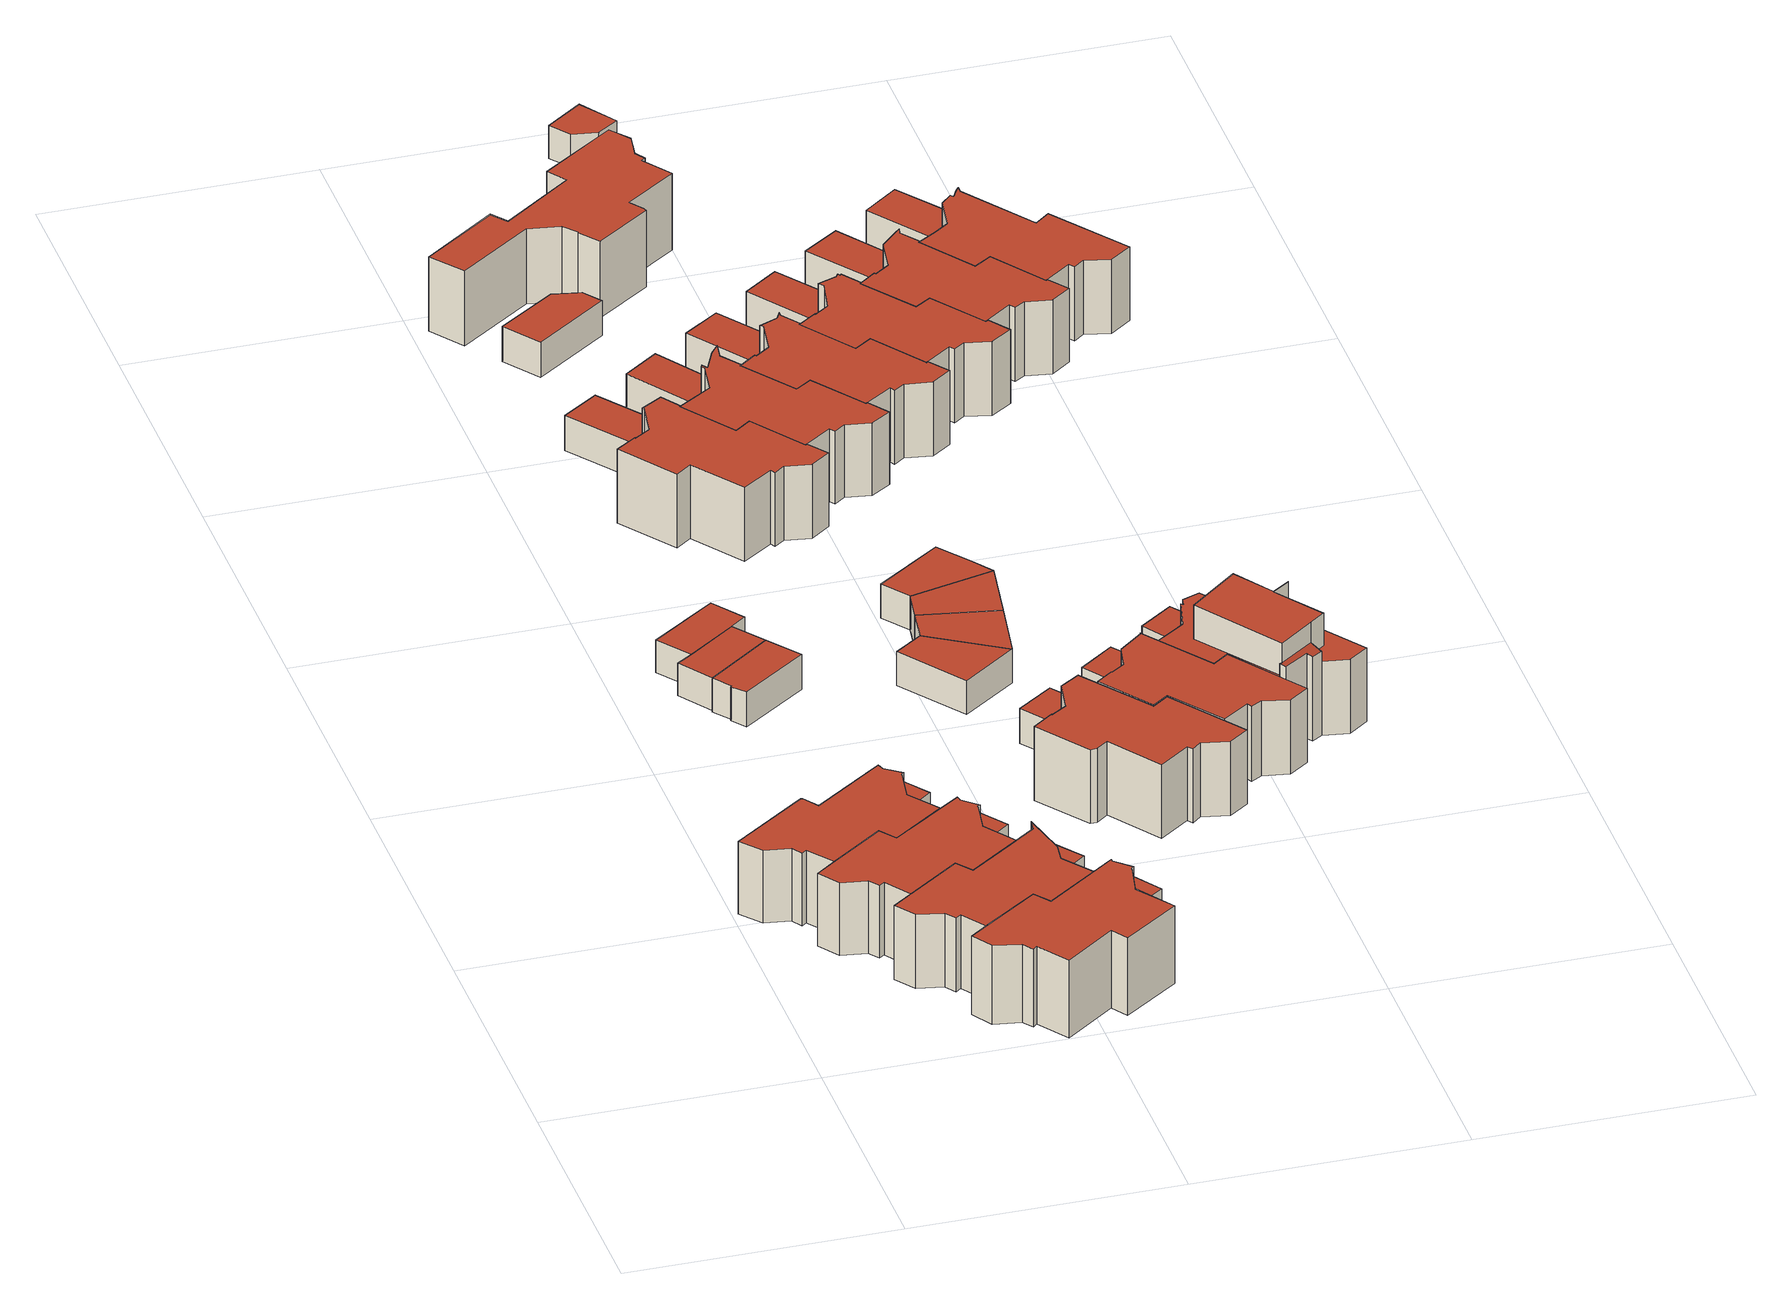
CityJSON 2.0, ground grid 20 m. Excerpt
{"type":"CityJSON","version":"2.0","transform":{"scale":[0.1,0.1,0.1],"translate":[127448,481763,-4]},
"CityObjects":{
"building1":{"type":"Building","attributes":{"b3_dak_type":"multiple horizontal","b3_h_dak_50p":2.98,"b3_h_dak_70p":2.99,"b3_h_dak_max":3.85,"b3_h_dak_min":-0.26,"b3_h_maaiveld":-2.84,"b3_kas_warenhuis":false,"b3_mutatie_ahn3_ahn4":false,"b3_reconstructie_onvolledig":false,"b3_rmse_lod12":1.03,"b3_rmse_lod13":0.0923,"b3_rmse_lod22":0.0932,"b3_val3dity_lod12":"[]","b3_val3dity_lod13":"[]","b3_val3dity_lod22":"[]","b3_volume_lod12":499.85,"b3_volume_lod13":469.53,"b3_volume_lod22":468.98,"geconstateerd":false,"oorspronkelijkbouwjaar":1978,"status":"Pand in gebruik"},"children":["building1-1"]},
"building1-1":{"type":"BuildingPart","parents":["building1"],"geometry":[{"type":"Solid","lod":"2.2","boundaries":[[[[0,1,2,3,4,5,6,7,8,9,10,11,12,13,14,15,16,17,18,19]],[[20,1,0,21]],[[21,0,19,22]],[[23,5,4,24]],[[22,19,18,25]],[[24,4,3,26]],[[27,28,25,29]],[[29,25,18,17,30]],[[30,17,16,31]],[[31,16,15,32]],[[33,12,11,34]],[[35,13,12,33]],[[36,10,9,37]],[[34,11,10,36]],[[38,8,7,39]],[[37,9,8,38]],[[39,7,6,40]],[[40,6,5,23]],[[41,2,1,20]],[[42,14,13,35]],[[26,3,2,41,43]],[[43,41,28,27]],[[32,15,14,42]],[[28,41,20,21,22,25]],[[32,42,35,33,34,36,37,38,39,40,23,24,26,43,27,29,30,31]]]],"semantics":{"surfaces":[{"type":"GroundSurface"},{"type":"WallSurface","on_footprint_edge":true},{"type":"WallSurface","on_footprint_edge":false},{"type":"RoofSurface"}],"values":[[0,1,1,1,1,1,2,1,1,1,1,1,1,1,1,1,1,1,1,1,1,2,1,3,3]]}}]},
"building2":{"type":"Building","attributes":{"b3_dak_type":"multiple horizontal","b3_h_dak_50p":2.97,"b3_h_dak_70p":2.99,"b3_h_dak_max":3.86,"b3_h_dak_min":-0.22,"b3_h_maaiveld":-2.85,"b3_kas_warenhuis":false,"b3_mutatie_ahn3_ahn4":false,"b3_reconstructie_onvolledig":false,"b3_rmse_lod12":1.1,"b3_rmse_lod13":0.0988,"b3_rmse_lod22":0.0996,"b3_val3dity_lod12":"[]","b3_val3dity_lod13":"[]","b3_val3dity_lod22":"[]","b3_volume_lod12":496.65,"b3_volume_lod13":466.78,"b3_volume_lod22":466.17,"geconstateerd":false,"oorspronkelijkbouwjaar":1978,"status":"Pand in gebruik"},"children":["building2-1"]},
"building2-1":{"type":"BuildingPart","parents":["building2"],"geometry":[{"type":"Solid","lod":"2.2","boundaries":[[[[44,45,46,47,48,49,50,51,52,53,54,55,8,7,6,56,57,58,59]],[[60,59,58,61]],[[61,58,57,62]],[[63,47,46,64]],[[65,66,67,68]],[[69,70,66,65]],[[62,57,56,67]],[[68,67,56,6,40]],[[70,44,59,60]],[[64,46,45,71]],[[72,55,54,73]],[[38,8,55,72]],[[40,6,7,39]],[[39,7,8,38]],[[73,54,53,74]],[[75,52,51,76]],[[74,53,52,75]],[[77,50,49,78]],[[76,51,50,77]],[[78,49,48,79]],[[79,48,47,63]],[[71,45,44,70,69]],[[70,60,61,62,67,66]],[[71,69,65,68,40,39,38,72,73,74,75,76,77,78,79,63,64]]]],"semantics":{"surfaces":[{"type":"GroundSurface"},{"type":"WallSurface","on_footprint_edge":true},{"type":"WallSurface","on_footprint_edge":false},{"type":"RoofSurface"}],"values":[[0,1,1,1,2,2,1,1,1,1,1,1,1,1,1,1,1,1,1,1,1,1,3,3]]}}]},
"building3":{"type":"Building","attributes":{"b3_dak_type":"multiple horizontal","b3_h_dak_50p":2.98,"b3_h_dak_70p":3,"b3_h_dak_max":3.9,"b3_h_dak_min":-0.22,"b3_h_maaiveld":-2.85,"b3_kas_warenhuis":false,"b3_mutatie_ahn3_ahn4":false,"b3_reconstructie_onvolledig":false,"b3_rmse_lod12":1.06,"b3_rmse_lod13":0.109,"b3_rmse_lod22":0.108,"b3_val3dity_lod12":"[]","b3_val3dity_lod13":"[]","b3_val3dity_lod22":"[]","b3_volume_lod12":496.85,"b3_volume_lod13":466.2,"b3_volume_lod22":465.97,"geconstateerd":false,"oorspronkelijkbouwjaar":1978,"status":"Pand in gebruik"},"children":["building3-1"]},
"building3-1":{"type":"BuildingPart","parents":["building3"],"geometry":[{"type":"Solid","lod":"2.2","boundaries":[[[[80,81,82,83,84,85,86,87,88,89,90,91,92,93,94,95,96,97,98,99]],[[100,83,82,101]],[[101,82,81,102]],[[103,87,86,104]],[[104,86,85,105,106]],[[107,99,98,79]],[[108,109,80,99,107]],[[79,98,97,78]],[[110,95,94,111]],[[77,96,95,110]],[[78,97,96,77]],[[111,94,93,112]],[[113,92,91,114]],[[112,93,92,113]],[[115,90,89,116]],[[114,91,90,115]],[[116,89,88,117]],[[117,88,87,103]],[[118,84,83,100]],[[105,85,84,118]],[[102,81,80,109]],[[106,105,109,108]],[[106,108,107,79,78,77,110,111,112,113,114,115,116,117,103,104]],[[109,105,118,100,101,102]]]],"semantics":{"surfaces":[{"type":"GroundSurface"},{"type":"WallSurface","on_footprint_edge":true},{"type":"WallSurface","on_footprint_edge":false},{"type":"RoofSurface"}],"values":[[0,1,1,1,1,1,1,1,1,1,1,1,1,1,1,1,1,1,1,1,1,2,3,3]]}}]},
"building4":{"type":"Building","attributes":{"b3_dak_type":"multiple horizontal","b3_h_dak_50p":3.02,"b3_h_dak_70p":3.07,"b3_h_dak_max":4.09,"b3_h_dak_min":-0.23,"b3_h_maaiveld":-3.21,"b3_kas_warenhuis":false,"b3_mutatie_ahn3_ahn4":false,"b3_reconstructie_onvolledig":false,"b3_rmse_lod12":0.983,"b3_rmse_lod13":0.125,"b3_rmse_lod22":0.122,"b3_val3dity_lod12":"[]","b3_val3dity_lod13":"[]","b3_val3dity_lod22":"[]","b3_volume_lod12":556.61,"b3_volume_lod13":527.35,"b3_volume_lod22":524.55,"geconstateerd":false,"oorspronkelijkbouwjaar":1978,"status":"Pand in gebruik"},"children":["building4-1"]},
"building4-1":{"type":"BuildingPart","parents":["building4"],"geometry":[{"type":"Solid","lod":"2.2","boundaries":[[[[119,120,121,122,123,124,125,126,127,128,129,130,131,132,133,134,135,136,137,138]],[[139,138,137,140]],[[140,137,136,141]],[[142,122,121,143]],[[141,136,135,144]],[[145,124,123,146]],[[146,123,122,142]],[[143,121,120,147]],[[148,149,150,151]],[[144,135,134,150]],[[151,150,134,133,152]],[[152,133,132,153]],[[154,130,129,155]],[[156,131,130,154]],[[153,132,131,156]],[[155,129,128,157]],[[158,127,126,159]],[[157,128,127,158]],[[160,125,124,145]],[[159,126,125,160]],[[161,162,149,148]],[[162,119,138,139]],[[147,120,119,162,161]],[[162,139,140,141,144,150,149]],[[147,161,148,151,152,153,156,154,155,157,158,159,160,145,146,142,143]]]],"semantics":{"surfaces":[{"type":"GroundSurface"},{"type":"WallSurface","on_footprint_edge":true},{"type":"WallSurface","on_footprint_edge":false},{"type":"RoofSurface"}],"values":[[0,1,1,1,1,1,1,1,2,1,1,1,1,1,1,1,1,1,1,1,2,1,1,3,3]]}}]},
"building5":{"type":"Building","attributes":{"b3_dak_type":"multiple horizontal","b3_h_dak_50p":-0.16,"b3_h_dak_70p":-0.15,"b3_h_dak_max":3.1,"b3_h_dak_min":-0.22,"b3_h_maaiveld":-2.84,"b3_kas_warenhuis":false,"b3_mutatie_ahn3_ahn4":false,"b3_reconstructie_onvolledig":false,"b3_rmse_lod12":0.641,"b3_rmse_lod13":0.641,"b3_rmse_lod22":0.643,"b3_val3dity_lod12":"[]","b3_val3dity_lod13":"[]","b3_val3dity_lod22":"[]","b3_volume_lod12":47.65,"b3_volume_lod13":47.65,"b3_volume_lod22":47.55,"geconstateerd":false,"oorspronkelijkbouwjaar":1978,"status":"Pand in gebruik"},"children":["building5-1"]},
"building5-1":{"type":"BuildingPart","parents":["building5"],"geometry":[{"type":"Solid","lod":"2.2","boundaries":[[[[163,164,165,166,167]],[[168,164,163,169]],[[169,163,167,170]],[[171,165,164,168]],[[172,166,165,171]],[[170,167,166,172]],[[170,172,171,168,169]]]],"semantics":{"surfaces":[{"type":"GroundSurface"},{"type":"WallSurface","on_footprint_edge":true},{"type":"RoofSurface"}],"values":[[0,1,1,1,1,1,2]]}}]},
"building6":{"type":"Building","attributes":{"b3_dak_type":"multiple horizontal","b3_h_dak_50p":-0.19,"b3_h_dak_70p":-0.18,"b3_h_dak_max":-0.05,"b3_h_dak_min":-0.26,"b3_h_maaiveld":-2.83,"b3_kas_warenhuis":false,"b3_mutatie_ahn3_ahn4":false,"b3_reconstructie_onvolledig":false,"b3_rmse_lod12":0.0308,"b3_rmse_lod13":0.0308,"b3_rmse_lod22":0.0302,"b3_val3dity_lod12":"[]","b3_val3dity_lod13":"[]","b3_val3dity_lod22":"[]","b3_volume_lod12":46.92,"b3_volume_lod13":46.92,"b3_volume_lod22":46.89,"geconstateerd":false,"oorspronkelijkbouwjaar":1978,"status":"Pand in gebruik"},"children":["building6-1"]},
"building6-1":{"type":"BuildingPart","parents":["building6"],"geometry":[{"type":"Solid","lod":"2.2","boundaries":[[[[173,174,175,165,164]],[[176,174,173,177]],[[177,173,164,168]],[[168,164,165,171]],[[171,165,175,178]],[[178,175,174,176]],[[178,176,177,168,171]]]],"semantics":{"surfaces":[{"type":"GroundSurface"},{"type":"WallSurface","on_footprint_edge":true},{"type":"RoofSurface"}],"values":[[0,1,1,1,1,1,2]]}}]},
"building7":{"type":"Building","attributes":{"b3_dak_type":"multiple horizontal","b3_h_dak_50p":-0.15,"b3_h_dak_70p":-0.14,"b3_h_dak_max":-0.01,"b3_h_dak_min":-0.22,"b3_h_maaiveld":-2.9,"b3_kas_warenhuis":false,"b3_mutatie_ahn3_ahn4":false,"b3_reconstructie_onvolledig":false,"b3_rmse_lod12":0.0266,"b3_rmse_lod13":0.0266,"b3_rmse_lod22":0.025,"b3_val3dity_lod12":"[]","b3_val3dity_lod13":"[]","b3_val3dity_lod22":"[]","b3_volume_lod12":49.26,"b3_volume_lod13":49.26,"b3_volume_lod22":49.2,"geconstateerd":false,"oorspronkelijkbouwjaar":1978,"status":"Pand in gebruik"},"children":["building7-1"]},
"building7-1":{"type":"BuildingPart","parents":["building7"],"geometry":[{"type":"Solid","lod":"2.2","boundaries":[[[[179,180,181,182,183,184]],[[185,180,179,172]],[[172,179,184,170]],[[170,184,183,186]],[[186,183,182,187]],[[187,182,181,188]],[[188,181,180,185]],[[188,185,172,170,186,187]]]],"semantics":{"surfaces":[{"type":"GroundSurface"},{"type":"WallSurface","on_footprint_edge":true},{"type":"RoofSurface"}],"values":[[0,1,1,1,1,1,1,2]]}}]},
"building8":{"type":"Building","attributes":{"b3_dak_type":"multiple horizontal","b3_h_dak_50p":3.01,"b3_h_dak_70p":3.02,"b3_h_dak_max":3.91,"b3_h_dak_min":-0.34,"b3_h_maaiveld":-2.85,"b3_kas_warenhuis":false,"b3_mutatie_ahn3_ahn4":false,"b3_reconstructie_onvolledig":false,"b3_rmse_lod12":1.42,"b3_rmse_lod13":0.0981,"b3_rmse_lod22":0.0979,"b3_val3dity_lod12":"[]","b3_val3dity_lod13":"[]","b3_val3dity_lod22":"[]","b3_volume_lod12":575.56,"b3_volume_lod13":510.67,"b3_volume_lod22":509.9,"geconstateerd":false,"oorspronkelijkbouwjaar":1978,"status":"Pand in gebruik"},"children":["building8-1"]},
"building8-1":{"type":"BuildingPart","parents":["building8"],"geometry":[{"type":"Solid","lod":"2.2","boundaries":[[[[189,190,191,192,193,194,195,196,197,198,199,200,201,202,203,204,205,206,207,208,209,210,211,212]],[[213,193,192,214]],[[215,194,193,213]],[[216,217,203,202,218]],[[218,202,201,219]],[[220,206,205,221]],[[221,205,204,222]],[[219,201,200,223]],[[223,200,199,224]],[[224,199,198,225]],[[226,197,196,227]],[[225,198,197,226]],[[214,192,191,228]],[[229,195,194,215]],[[227,196,195,229]],[[230,190,189,231]],[[231,189,212,232]],[[228,191,190,230]],[[232,212,211,233]],[[233,211,210,234]],[[234,210,209,235]],[[236,207,206,220]],[[237,208,207,236,238]],[[235,209,208,237]],[[222,204,203,217]],[[238,236,217,216]],[[217,236,220,221,222]],[[238,216,218,219,223,224,225,226,227,229,215,213,214,228,230,231,232,233,234,235,237]]]],"semantics":{"surfaces":[{"type":"GroundSurface"},{"type":"WallSurface","on_footprint_edge":true},{"type":"WallSurface","on_footprint_edge":false},{"type":"RoofSurface"}],"values":[[0,1,1,1,1,1,1,1,1,1,1,1,1,1,1,1,1,1,1,1,1,1,1,1,1,2,3,3]]}}]},
"building9":{"type":"Building","attributes":{"b3_dak_type":"multiple horizontal","b3_h_dak_50p":-0.2,"b3_h_dak_70p":-0.18,"b3_h_dak_max":-0.05,"b3_h_dak_min":-0.25,"b3_h_maaiveld":-2.9,"b3_kas_warenhuis":false,"b3_mutatie_ahn3_ahn4":false,"b3_reconstructie_onvolledig":false,"b3_rmse_lod12":0.0348,"b3_rmse_lod13":0.0348,"b3_rmse_lod22":0.0345,"b3_val3dity_lod12":"[]","b3_val3dity_lod13":"[]","b3_val3dity_lod22":"[]","b3_volume_lod12":62.03,"b3_volume_lod13":62.03,"b3_volume_lod22":62.02,"geconstateerd":false,"oorspronkelijkbouwjaar":1978,"status":"Pand in gebruik"},"children":["building9-1"]},
"building9-1":{"type":"BuildingPart","parents":["building9"],"geometry":[{"type":"Solid","lod":"2.2","boundaries":[[[[239,240,241,242]],[[243,240,239,244]],[[244,239,242,245]],[[246,241,240,243]],[[245,242,241,246]],[[245,246,243,244]]]],"semantics":{"surfaces":[{"type":"GroundSurface"},{"type":"WallSurface","on_footprint_edge":true},{"type":"RoofSurface"}],"values":[[0,1,1,1,1,2]]}}]},
"building10":{"type":"Building","attributes":{"b3_dak_type":"multiple horizontal","b3_h_dak_50p":-0.19,"b3_h_dak_70p":-0.17,"b3_h_dak_max":-0.01,"b3_h_dak_min":-0.29,"b3_h_maaiveld":-2.95,"b3_kas_warenhuis":false,"b3_mutatie_ahn3_ahn4":false,"b3_reconstructie_onvolledig":false,"b3_rmse_lod12":0.0439,"b3_rmse_lod13":0.0439,"b3_rmse_lod22":0.0415,"b3_val3dity_lod12":"[]","b3_val3dity_lod13":"[]","b3_val3dity_lod22":"[]","b3_volume_lod12":58.41,"b3_volume_lod13":58.41,"b3_volume_lod22":58.29,"geconstateerd":false,"oorspronkelijkbouwjaar":1978,"status":"Pand in gebruik"},"children":["building10-1"]},
"building10-1":{"type":"BuildingPart","parents":["building10"],"geometry":[{"type":"Solid","lod":"2.2","boundaries":[[[[247,248,249,250,251]],[[252,248,247,253]],[[253,247,251,254]],[[255,249,248,252]],[[256,250,249,255]],[[254,251,250,256]],[[254,256,255,252,253]]]],"semantics":{"surfaces":[{"type":"GroundSurface"},{"type":"WallSurface","on_footprint_edge":true},{"type":"RoofSurface"}],"values":[[0,1,1,1,1,1,2]]}}]},
"building11":{"type":"Building","attributes":{"b3_dak_type":"multiple horizontal","b3_h_dak_50p":-0.19,"b3_h_dak_70p":-0.18,"b3_h_dak_max":-0.07,"b3_h_dak_min":-0.27,"b3_h_maaiveld":-2.9,"b3_kas_warenhuis":false,"b3_mutatie_ahn3_ahn4":false,"b3_reconstructie_onvolledig":false,"b3_rmse_lod12":0.0266,"b3_rmse_lod13":0.0266,"b3_rmse_lod22":0.0263,"b3_val3dity_lod12":"[]","b3_val3dity_lod13":"[]","b3_val3dity_lod22":"[]","b3_volume_lod12":62.17,"b3_volume_lod13":62.17,"b3_volume_lod22":62.1,"geconstateerd":false,"oorspronkelijkbouwjaar":1978,"status":"Pand in gebruik"},"children":["building11-1"]},
"building11-1":{"type":"BuildingPart","parents":["building11"],"geometry":[{"type":"Solid","lod":"2.2","boundaries":[[[[239,242,257,258]],[[245,242,239,244]],[[244,239,258,259]],[[260,257,242,245]],[[259,258,257,260]],[[259,260,245,244]]]],"semantics":{"surfaces":[{"type":"GroundSurface"},{"type":"WallSurface","on_footprint_edge":true},{"type":"RoofSurface"}],"values":[[0,1,1,1,1,2]]}}]},
"building12":{"type":"Building","attributes":{"b3_dak_type":"multiple horizontal","b3_h_dak_50p":2.98,"b3_h_dak_70p":3,"b3_h_dak_max":3.88,"b3_h_dak_min":-0.23,"b3_h_maaiveld":-2.87,"b3_kas_warenhuis":false,"b3_mutatie_ahn3_ahn4":false,"b3_reconstructie_onvolledig":false,"b3_rmse_lod12":1.08,"b3_rmse_lod13":0.105,"b3_rmse_lod22":0.105,"b3_val3dity_lod12":"[]","b3_val3dity_lod13":"[]","b3_val3dity_lod22":"[]","b3_volume_lod12":523.06,"b3_volume_lod13":491.22,"b3_volume_lod22":490.65,"geconstateerd":false,"oorspronkelijkbouwjaar":1978,"status":"Pand in gebruik"},"children":["building12-1"]},
"building12-1":{"type":"BuildingPart","parents":["building12"],"geometry":[{"type":"Solid","lod":"2.2","boundaries":[[[[261,262,263,264,265,266,267,268,269,270,271,272,273,274,275,276,277,278,279,280,281]],[[282,279,278,283]],[[284,280,279,282]],[[285,286,268,267,287]],[[288,272,271,289]],[[287,267,266,290]],[[291,275,274,292]],[[290,266,265,293]],[[293,265,264,294]],[[294,264,263,295]],[[296,281,280,284]],[[297,261,281,296]],[[298,277,276,299]],[[283,278,277,298]],[[299,276,275,291]],[[292,274,273,300,301]],[[301,300,286,285]],[[289,271,270,302]],[[302,270,269,303]],[[300,273,272,288]],[[295,263,262,304]],[[304,262,261,297]],[[303,269,268,286]],[[304,297,296,284,282,283,298,299,291,292,301,285,287,290,293,294,295]],[[303,286,300,288,289,302]]]],"semantics":{"surfaces":[{"type":"GroundSurface"},{"type":"WallSurface","on_footprint_edge":true},{"type":"WallSurface","on_footprint_edge":false},{"type":"RoofSurface"}],"values":[[0,1,1,1,1,1,1,1,1,1,1,1,1,1,1,1,2,1,1,1,1,1,1,3,3]]}}]},
"building13":{"type":"Building","attributes":{"b3_dak_type":"multiple horizontal","b3_h_dak_50p":-0.13,"b3_h_dak_70p":-0.13,"b3_h_dak_max":-0.08,"b3_h_dak_min":-0.22,"b3_h_maaiveld":-2.82,"b3_kas_warenhuis":false,"b3_mutatie_ahn3_ahn4":false,"b3_reconstructie_onvolledig":false,"b3_rmse_lod12":0.0226,"b3_rmse_lod13":0.0226,"b3_rmse_lod22":0.0218,"b3_val3dity_lod12":"[]","b3_val3dity_lod13":"[]","b3_val3dity_lod22":"[]","b3_volume_lod12":9.32,"b3_volume_lod13":9.32,"b3_volume_lod22":9.31,"geconstateerd":false,"oorspronkelijkbouwjaar":1978,"status":"Pand in gebruik"},"children":["building13-1"]},
"building13-1":{"type":"BuildingPart","parents":["building13"],"geometry":[{"type":"Solid","lod":"2.2","boundaries":[[[[305,306,307,308]],[[289,306,305,309]],[[310,307,306,289]],[[309,305,308,311]],[[311,308,307,310]],[[311,310,289,309]]]],"semantics":{"surfaces":[{"type":"GroundSurface"},{"type":"WallSurface","on_footprint_edge":true},{"type":"RoofSurface"}],"values":[[0,1,1,1,1,2]]}}]},
"building14":{"type":"Building","attributes":{"b3_dak_type":"multiple horizontal","b3_h_dak_50p":-0.19,"b3_h_dak_70p":-0.18,"b3_h_dak_max":-0.07,"b3_h_dak_min":-0.23,"b3_h_maaiveld":-2.91,"b3_kas_warenhuis":false,"b3_mutatie_ahn3_ahn4":false,"b3_reconstructie_onvolledig":false,"b3_rmse_lod12":0.0257,"b3_rmse_lod13":0.0257,"b3_rmse_lod22":0.0255,"b3_val3dity_lod12":"[]","b3_val3dity_lod13":"[]","b3_val3dity_lod22":"[]","b3_volume_lod12":61.48,"b3_volume_lod13":61.48,"b3_volume_lod22":61.44,"geconstateerd":false,"oorspronkelijkbouwjaar":1978,"status":"Pand in gebruik"},"children":["building14-1"]},
"building14-1":{"type":"BuildingPart","parents":["building14"],"geometry":[{"type":"Solid","lod":"2.2","boundaries":[[[[312,313,258,257]],[[314,313,312,315]],[[259,258,313,314]],[[315,312,257,260]],[[260,257,258,259]],[[260,259,314,315]]]],"semantics":{"surfaces":[{"type":"GroundSurface"},{"type":"WallSurface","on_footprint_edge":true},{"type":"RoofSurface"}],"values":[[0,1,1,1,1,2]]}}]},
"building15":{"type":"Building","attributes":{"b3_dak_type":"multiple horizontal","b3_h_dak_50p":-0.19,"b3_h_dak_70p":-0.18,"b3_h_dak_max":0.02,"b3_h_dak_min":-0.27,"b3_h_maaiveld":-2.91,"b3_kas_warenhuis":false,"b3_mutatie_ahn3_ahn4":false,"b3_reconstructie_onvolledig":false,"b3_rmse_lod12":0.0348,"b3_rmse_lod13":0.0348,"b3_rmse_lod22":0.0336,"b3_val3dity_lod12":"[]","b3_val3dity_lod13":"[]","b3_val3dity_lod22":"[]","b3_volume_lod12":61.74,"b3_volume_lod13":61.74,"b3_volume_lod22":61.73,"geconstateerd":false,"oorspronkelijkbouwjaar":1978,"status":"Pand in gebruik"},"children":["building15-1"]},
"building15-1":{"type":"BuildingPart","parents":["building15"],"geometry":[{"type":"Solid","lod":"2.2","boundaries":[[[[316,317,313,312,318]],[[319,317,316,320]],[[320,316,318,321]],[[321,318,312,315]],[[315,312,313,314]],[[314,313,317,319]],[[314,319,320,321,315]]]],"semantics":{"surfaces":[{"type":"GroundSurface"},{"type":"WallSurface","on_footprint_edge":true},{"type":"RoofSurface"}],"values":[[0,1,1,1,1,1,2]]}}]},
"building16":{"type":"Building","attributes":{"b3_dak_type":"multiple horizontal","b3_h_dak_50p":3.01,"b3_h_dak_70p":3.07,"b3_h_dak_max":3.97,"b3_h_dak_min":2.83,"b3_h_maaiveld":-2.95,"b3_kas_warenhuis":false,"b3_mutatie_ahn3_ahn4":false,"b3_reconstructie_onvolledig":false,"b3_rmse_lod12":0.136,"b3_rmse_lod13":0.136,"b3_rmse_lod22":0.123,"b3_val3dity_lod12":"[]","b3_val3dity_lod13":"[]","b3_val3dity_lod22":"[]","b3_volume_lod12":584.32,"b3_volume_lod13":584.32,"b3_volume_lod22":580.11,"geconstateerd":false,"oorspronkelijkbouwjaar":1978,"status":"Pand in gebruik"},"children":["building16-1"]},
"building16-1":{"type":"BuildingPart","parents":["building16"],"geometry":[{"type":"Solid","lod":"2.2","boundaries":[[[[322,323,324,325,326,327,328,329,330,331,332,333,334,335,336,337,338,339,340,341]],[[342,323,322,343]],[[344,324,323,342]],[[345,325,324,344]],[[346,334,333,347]],[[348,335,334,346]],[[349,330,329,350]],[[343,322,341,351]],[[351,341,340,352]],[[352,340,339,353]],[[353,339,338,354]],[[355,336,335,348]],[[356,337,336,355]],[[357,327,326,358]],[[359,328,327,357]],[[360,332,331,361]],[[347,333,332,360]],[[361,331,330,349]],[[350,329,328,359]],[[358,326,325,345]],[[354,338,337,356]],[[354,356,355,348,346,347,360,361,349,350,359,357,358,345,344,342,343,351,352,353]]]],"semantics":{"surfaces":[{"type":"GroundSurface"},{"type":"WallSurface","on_footprint_edge":true},{"type":"RoofSurface"}],"values":[[0,1,1,1,1,1,1,1,1,1,1,1,1,1,1,1,1,1,1,1,1,2]]}}]},
"building17":{"type":"Building","attributes":{"b3_dak_type":"multiple horizontal","b3_h_dak_50p":2.99,"b3_h_dak_70p":3,"b3_h_dak_max":3.84,"b3_h_dak_min":-0.23,"b3_h_maaiveld":-2.82,"b3_kas_warenhuis":false,"b3_mutatie_ahn3_ahn4":false,"b3_reconstructie_onvolledig":false,"b3_rmse_lod12":1.43,"b3_rmse_lod13":0.0971,"b3_rmse_lod22":0.0971,"b3_val3dity_lod12":"[]","b3_val3dity_lod13":"[]","b3_val3dity_lod22":"[]","b3_volume_lod12":553.56,"b3_volume_lod13":491.34,"b3_volume_lod22":490.6,"geconstateerd":false,"oorspronkelijkbouwjaar":1978,"status":"Pand in gebruik"},"children":["building17-1"]},
"building17-1":{"type":"BuildingPart","parents":["building17"],"geometry":[{"type":"Solid","lod":"2.2","boundaries":[[[[362,363,364,365,366,367,368,369,370,371,372,373,374,375,376,377,378,379,380,381,382,383,384,385]],[[386,372,371,387]],[[388,373,372,386]],[[389,390,381,380,391]],[[391,380,379,392]],[[393,384,383,394]],[[394,383,382,395]],[[392,379,378,396]],[[396,378,377,235]],[[234,376,375,233]],[[235,377,376,234]],[[397,367,366,398]],[[399,368,367,397]],[[232,374,373,388]],[[233,375,374,232]],[[400,363,362,401]],[[402,364,363,400]],[[403,369,368,399]],[[387,371,370,404]],[[404,370,369,403]],[[398,366,365,405]],[[405,365,364,402]],[[406,407,408,409]],[[407,385,384,393]],[[395,382,381,390]],[[410,411,390,389]],[[412,413,411,410]],[[401,362,385,407,406]],[[409,408,413,412]],[[413,408,407,393,394,395,390,411]],[[409,412,410,389,391,392,396,235,234,233,232,388,386,387,404,403,399,397,398,405,402,400,401,406]]]],"semantics":{"surfaces":[{"type":"GroundSurface"},{"type":"WallSurface","on_footprint_edge":true},{"type":"WallSurface","on_footprint_edge":false},{"type":"RoofSurface"}],"values":[[0,1,1,1,1,1,1,1,1,1,1,1,1,1,1,1,1,1,1,1,1,1,2,1,1,2,2,1,2,3,3]]}}]},
"building18":{"type":"Building","attributes":{"b3_dak_type":"multiple horizontal","b3_h_dak_50p":3.03,"b3_h_dak_70p":3.12,"b3_h_dak_max":3.91,"b3_h_dak_min":-0.36,"b3_h_maaiveld":-2.87,"b3_kas_warenhuis":false,"b3_mutatie_ahn3_ahn4":false,"b3_reconstructie_onvolledig":false,"b3_rmse_lod12":1.19,"b3_rmse_lod13":0.152,"b3_rmse_lod22":0.145,"b3_val3dity_lod12":"[]","b3_val3dity_lod13":"[]","b3_val3dity_lod22":"[]","b3_volume_lod12":510.39,"b3_volume_lod13":476.56,"b3_volume_lod22":471.22,"geconstateerd":false,"oorspronkelijkbouwjaar":1978,"status":"Pand in gebruik"},"children":["building18-1"]},
"building18-1":{"type":"BuildingPart","parents":["building18"],"geometry":[{"type":"Solid","lod":"2.2","boundaries":[[[[414,415,416,417,275,274,418,419,420,421,422,423,424,425,426,427,428,429,430,431,432,433]],[[434,415,414,435]],[[436,416,415,434]],[[437,438,422,421,439]],[[440,427,426,441]],[[442,274,275,443]],[[439,421,420,444]],[[444,420,419,445]],[[445,419,418,446]],[[446,418,274,442]],[[447,417,416,436]],[[443,275,417,447]],[[448,431,430,449]],[[450,433,432,451]],[[451,432,431,448]],[[435,414,433,450]],[[452,423,422,438]],[[453,454,438,437]],[[441,426,425,455]],[[455,425,424,456]],[[457,428,427,440]],[[456,424,423,452]],[[449,430,429,458]],[[458,429,428,457,459]],[[459,457,454,453]],[[459,453,437,439,444,445,446,442,443,447,436,434,435,450,451,448,449,458]],[[454,457,440,441,455,456,452,438]]]],"semantics":{"surfaces":[{"type":"GroundSurface"},{"type":"WallSurface","on_footprint_edge":true},{"type":"WallSurface","on_footprint_edge":false},{"type":"RoofSurface"}],"values":[[0,1,1,1,1,1,1,1,1,1,1,1,1,1,1,1,1,2,1,1,1,1,1,1,2,3,3]]}}]},
"building19":{"type":"Building","attributes":{"b3_dak_type":"multiple horizontal","b3_h_dak_50p":3,"b3_h_dak_70p":3.02,"b3_h_dak_max":3.88,"b3_h_dak_min":-0.25,"b3_h_maaiveld":-2.87,"b3_kas_warenhuis":false,"b3_mutatie_ahn3_ahn4":false,"b3_reconstructie_onvolledig":false,"b3_rmse_lod12":1.44,"b3_rmse_lod13":0.0992,"b3_rmse_lod22":0.0994,"b3_val3dity_lod12":"[]","b3_val3dity_lod13":"[]","b3_val3dity_lod22":"[]","b3_volume_lod12":561.25,"b3_volume_lod13":497.54,"b3_volume_lod22":496.67,"geconstateerd":false,"oorspronkelijkbouwjaar":1978,"status":"Pand in gebruik"},"children":["building19-1"]},
"building19-1":{"type":"BuildingPart","parents":["building19"],"geometry":[{"type":"Solid","lod":"2.2","boundaries":[[[[460,461,462,463,464,465,466,467,468,469,470,471,472,473,474,475,476,477,478,479,480,481,482,483,484]],[[485,473,472,486]],[[487,474,473,485]],[[488,489,483,482,490]],[[490,482,481,491]],[[492,461,460,493]],[[493,460,484,494]],[[491,481,480,495]],[[495,480,479,496]],[[496,479,478,402]],[[405,477,476,398]],[[402,478,477,405]],[[486,472,471,497]],[[397,475,474,487]],[[398,476,475,397]],[[498,470,469,499]],[[499,469,468,500]],[[497,471,470,498]],[[500,468,467,501]],[[501,467,466,502]],[[502,466,465,503]],[[504,462,461,492]],[[505,506,489,488]],[[507,504,506,505]],[[508,463,462,504,507]],[[509,464,463,508]],[[494,484,483,489]],[[503,465,464,509]],[[494,489,506,504,492,493]],[[503,509,508,507,505,488,490,491,495,496,402,405,398,397,487,485,486,497,498,499,500,501,502]]]],"semantics":{"surfaces":[{"type":"GroundSurface"},{"type":"WallSurface","on_footprint_edge":true},{"type":"WallSurface","on_footprint_edge":false},{"type":"RoofSurface"}],"values":[[0,1,1,1,1,1,1,1,1,1,1,1,1,1,1,1,1,1,1,1,1,1,2,2,1,1,1,1,3,3]]}}]},
"building20":{"type":"Building","attributes":{"b3_dak_type":"multiple horizontal","b3_h_dak_50p":-0.19,"b3_h_dak_70p":-0.17,"b3_h_dak_max":-0.07,"b3_h_dak_min":-0.26,"b3_h_maaiveld":-2.8,"b3_kas_warenhuis":false,"b3_mutatie_ahn3_ahn4":false,"b3_reconstructie_onvolledig":false,"b3_rmse_lod12":0.0362,"b3_rmse_lod13":0.0362,"b3_rmse_lod22":0.0335,"b3_val3dity_lod12":"[]","b3_val3dity_lod13":"[]","b3_val3dity_lod22":"[]","b3_volume_lod12":25.25,"b3_volume_lod13":25.25,"b3_volume_lod22":25.22,"geconstateerd":false,"oorspronkelijkbouwjaar":1978,"status":"Pand in gebruik"},"children":["building20-1"]},
"building20-1":{"type":"BuildingPart","parents":["building20"],"geometry":[{"type":"Solid","lod":"2.2","boundaries":[[[[510,511,512,513,514]],[[515,511,510,516]],[[517,512,511,515]],[[518,513,512,517]],[[516,510,514,519]],[[519,514,513,518]],[[519,518,517,515,516]]]],"semantics":{"surfaces":[{"type":"GroundSurface"},{"type":"WallSurface","on_footprint_edge":true},{"type":"RoofSurface"}],"values":[[0,1,1,1,1,1,2]]}}]},
"building21":{"type":"Building","attributes":{"b3_dak_type":"multiple horizontal","b3_h_dak_50p":3,"b3_h_dak_70p":5.61,"b3_h_dak_max":5.78,"b3_h_dak_min":-0.23,"b3_h_maaiveld":-2.91,"b3_kas_warenhuis":false,"b3_mutatie_ahn3_ahn4":false,"b3_reconstructie_onvolledig":false,"b3_rmse_lod12":2.71,"b3_rmse_lod13":1.79,"b3_rmse_lod22":0.156,"b3_val3dity_lod12":"[]","b3_val3dity_lod13":"[]","b3_val3dity_lod22":"[]","b3_volume_lod12":721.08,"b3_volume_lod13":666.47,"b3_volume_lod22":567.64,"geconstateerd":false,"oorspronkelijkbouwjaar":1978,"status":"Pand in gebruik"},"children":["building21-1"]},
"building21-1":{"type":"BuildingPart","parents":["building21"],"geometry":[{"type":"Solid","lod":"2.2","boundaries":[[[[520,521,522,523,524,525,526,527,431,528,430,429,529,530,531,532,533,534,535,536,537,538,539]],[[540,536,535,541]],[[541,535,534,542]],[[543,429,430,544]],[[545,531,530,546]],[[546,530,529,547]],[[542,534,533,548]],[[547,529,429,543]],[[549,550,551,552]],[[553,554,555,556]],[[556,555,557,558]],[[559,560,528,431,561]],[[562,525,524,563]],[[564,526,525,562,565]],[[563,524,523,566]],[[561,431,527,567]],[[568,538,537,569]],[[567,527,526,564]],[[565,562,570,571]],[[548,533,532,572]],[[573,568,574,575]],[[575,574,576,577]],[[550,539,538,568,573]],[[578,572,532,531,545]],[[569,537,536,540]],[[579,580,571,581]],[[580,582,560,559]],[[544,430,528,560]],[[581,571,570,554,553]],[[583,520,539,550,549]],[[558,557,522,521,584]],[[584,521,520,583]],[[566,523,522,557]],[[577,576,572,578]],[[552,551,582,580,579]],[[580,559,561,567,564,565,571]],[[582,551,550,573,575,577,578,545,546,547,543,544,560]],[[566,557,555,554,570,562,563]],[[572,576,574,568,569,540,541,542,548]],[[552,579,581,553,556,558,584,583,549]]]],"semantics":{"surfaces":[{"type":"GroundSurface"},{"type":"WallSurface","on_footprint_edge":true},{"type":"WallSurface","on_footprint_edge":false},{"type":"RoofSurface"}],"values":[[0,1,1,1,1,1,1,1,2,2,2,1,1,1,1,1,1,1,2,1,2,2,1,1,1,2,2,1,2,1,1,1,1,2,2,3,3,3,3,3]]}}]},
"building22":{"type":"Building","attributes":{"b3_dak_type":"multiple horizontal","b3_h_dak_50p":-0.11,"b3_h_dak_70p":-0.1,"b3_h_dak_max":-0.07,"b3_h_dak_min":-0.15,"b3_h_maaiveld":-2.87,"b3_kas_warenhuis":false,"b3_mutatie_ahn3_ahn4":false,"b3_reconstructie_onvolledig":false,"b3_rmse_lod12":0.0174,"b3_rmse_lod13":0.0174,"b3_rmse_lod22":0.0159,"b3_val3dity_lod12":"[]","b3_val3dity_lod13":"[]","b3_val3dity_lod22":"[]","b3_volume_lod12":10.4,"b3_volume_lod13":10.4,"b3_volume_lod22":10.37,"geconstateerd":false,"oorspronkelijkbouwjaar":1978,"status":"Pand in gebruik"},"children":["building22-1"]},
"building22-1":{"type":"BuildingPart","parents":["building22"],"geometry":[{"type":"Solid","lod":"2.2","boundaries":[[[[585,586,587,537,536]],[[588,586,585,589]],[[590,537,587,591]],[[591,587,586,588]],[[540,536,537,590]],[[589,585,536,540]],[[589,540,590,591,588]]]],"semantics":{"surfaces":[{"type":"GroundSurface"},{"type":"WallSurface","on_footprint_edge":true},{"type":"RoofSurface"}],"values":[[0,1,1,1,1,1,2]]}}]},
"building23":{"type":"Building","attributes":{"b3_dak_type":"multiple horizontal","b3_h_dak_50p":3,"b3_h_dak_70p":3.02,"b3_h_dak_max":3.87,"b3_h_dak_min":-0.3,"b3_h_maaiveld":-2.86,"b3_kas_warenhuis":false,"b3_mutatie_ahn3_ahn4":false,"b3_reconstructie_onvolledig":false,"b3_rmse_lod12":1.49,"b3_rmse_lod13":0.0836,"b3_rmse_lod22":0.0839,"b3_val3dity_lod12":"[]","b3_val3dity_lod13":"[]","b3_val3dity_lod22":"[]","b3_volume_lod12":559.53,"b3_volume_lod13":496.02,"b3_volume_lod22":495.18,"geconstateerd":false,"oorspronkelijkbouwjaar":1978,"status":"Pand in gebruik"},"children":["building23-1"]},
"building23-1":{"type":"BuildingPart","parents":["building23"],"geometry":[{"type":"Solid","lod":"2.2","boundaries":[[[[592,593,594,595,596,597,598,599,600,601,602,603,604,468,467,466,465,605,606,607,608,609,610,611,612]],[[613,603,602,614]],[[615,604,603,613]],[[616,617,609,608,618]],[[618,608,607,619]],[[620,612,611,621]],[[621,611,610,622]],[[502,466,467,501]],[[619,607,606,623]],[[623,606,605,624]],[[624,605,465,503]],[[503,465,466,502]],[[614,602,601,625]],[[500,468,604,615]],[[501,467,468,500]],[[626,595,594,627]],[[628,600,599,629]],[[629,599,598,630]],[[625,601,600,628]],[[630,598,597,631]],[[631,597,596,632]],[[632,596,595,626]],[[622,610,609,617]],[[633,634,635,636]],[[636,635,637,638]],[[638,637,617,616]],[[639,593,592,640]],[[641,639,634,633]],[[627,594,593,639,641]],[[640,592,612,620]],[[627,641,633,636,638,616,618,619,623,624,503,502,501,500,615,613,614,625,628,629,630,631,632,626]],[[640,620,621,622,617,637,635,634,639]]]],"semantics":{"surfaces":[{"type":"GroundSurface"},{"type":"WallSurface","on_footprint_edge":true},{"type":"WallSurface","on_footprint_edge":false},{"type":"RoofSurface"}],"values":[[0,1,1,1,1,1,1,1,1,1,1,1,1,1,1,1,1,1,1,1,1,1,1,2,2,2,1,2,1,1,3,3]]}}]},
"building24":{"type":"Building","attributes":{"b3_dak_type":"multiple horizontal","b3_h_dak_50p":3.01,"b3_h_dak_70p":3.03,"b3_h_dak_max":3.86,"b3_h_dak_min":-0.27,"b3_h_maaiveld":-2.86,"b3_kas_warenhuis":false,"b3_mutatie_ahn3_ahn4":false,"b3_reconstructie_onvolledig":false,"b3_rmse_lod12":1.44,"b3_rmse_lod13":0.0856,"b3_rmse_lod22":0.086,"b3_val3dity_lod12":"[]","b3_val3dity_lod13":"[]","b3_val3dity_lod22":"[]","b3_volume_lod12":558,"b3_volume_lod13":494.35,"b3_volume_lod22":493.45,"geconstateerd":false,"oorspronkelijkbouwjaar":1978,"status":"Pand in gebruik"},"children":["building24-1"]},
"building24-1":{"type":"BuildingPart","parents":["building24"],"geometry":[{"type":"Solid","lod":"2.2","boundaries":[[[[642,643,644,645,646,647,648,649,650,651,652,653,654,655,656,598,597,596,595,657,658,659,660,661]],[[662,655,654,663]],[[664,656,655,662]],[[665,666,660,659,667]],[[668,643,642,669]],[[669,642,661,670]],[[632,596,597,631]],[[667,659,658,671]],[[671,658,657,672]],[[672,657,595,626]],[[626,595,596,632]],[[663,654,653,673]],[[630,598,656,664]],[[631,597,598,630]],[[674,646,645,675]],[[676,647,646,674]],[[677,652,651,678]],[[678,651,650,679]],[[673,653,652,677]],[[679,650,649,680]],[[680,649,648,681]],[[681,648,647,676]],[[682,683,684,685]],[[670,661,660,666]],[[685,684,666,665]],[[675,645,644,686,687]],[[686,644,643,668]],[[687,686,683,682]],[[683,686,668,669,670,666,684]],[[687,682,685,665,667,671,672,626,632,631,630,664,662,663,673,677,678,679,680,681,676,674,675]]]],"semantics":{"surfaces":[{"type":"GroundSurface"},{"type":"WallSurface","on_footprint_edge":true},{"type":"WallSurface","on_footprint_edge":false},{"type":"RoofSurface"}],"values":[[0,1,1,1,1,1,1,1,1,1,1,1,1,1,1,1,1,1,1,1,1,1,2,1,2,1,1,2,3,3]]}}]},
"building25":{"type":"Building","attributes":{"b3_dak_type":"multiple horizontal","b3_h_dak_50p":3.02,"b3_h_dak_70p":3.04,"b3_h_dak_max":3.96,"b3_h_dak_min":-0.22,"b3_h_maaiveld":-2.85,"b3_kas_warenhuis":false,"b3_mutatie_ahn3_ahn4":false,"b3_reconstructie_onvolledig":false,"b3_rmse_lod12":1.47,"b3_rmse_lod13":0.0813,"b3_rmse_lod22":0.0816,"b3_val3dity_lod12":"[]","b3_val3dity_lod13":"[]","b3_val3dity_lod22":"[]","b3_volume_lod12":577.62,"b3_volume_lod13":513.64,"b3_volume_lod22":512.61,"geconstateerd":false,"oorspronkelijkbouwjaar":1978,"status":"Pand in gebruik"},"children":["building25-1"]},
"building25-1":{"type":"BuildingPart","parents":["building25"],"geometry":[{"type":"Solid","lod":"2.2","boundaries":[[[[688,689,690,691,692,693,694,650,649,648,647,695,696,697,698,699,700,701,702]],[[703,693,692,704]],[[705,694,693,703]],[[706,707,697,696,708]],[[709,700,699,710]],[[710,699,698,711]],[[681,648,649,680]],[[708,696,695,712]],[[712,695,647,676]],[[676,647,648,681]],[[713,689,688,714]],[[679,650,694,705]],[[680,649,650,679]],[[715,691,690,716]],[[704,692,691,715]],[[716,690,689,713]],[[714,688,702,717]],[[718,719,720,721]],[[721,720,707,706]],[[722,723,719,718]],[[711,698,697,707]],[[724,701,700,709]],[[725,724,723,722]],[[717,702,701,724,725]],[[723,724,709,710,711,707,720,719]],[[717,725,722,718,721,706,708,712,676,681,680,679,705,703,704,715,716,713,714]]]],"semantics":{"surfaces":[{"type":"GroundSurface"},{"type":"WallSurface","on_footprint_edge":true},{"type":"WallSurface","on_footprint_edge":false},{"type":"RoofSurface"}],"values":[[0,1,1,1,1,1,1,1,1,1,1,1,1,1,1,1,1,2,2,2,1,1,2,1,3,3]]}}]}
},
"vertices":[
[140,305,12],[159,279,12],[135,261,12],[133,259,12],[129,234,12],[146,211,12],[107,183,12],[98,195,12],[58,166,12],[44,185,12],[40,182,12],[35,190,12],[16,193,12],[3,209,12],[59,249,12],[60,248,12],[60,249,12],[68,237,12],[121,275,12],[125,295,12],[159,279,39],[140,305,39],[125,295,39],[146,211,70],[129,234,70],[121,275,39],[133,259,70],[123,270,70],[123,270,39],[121,275,70],[68,237,70],[60,249,70],[60,248,70],[16,193,70],[35,190,70],[3,209,70],[40,182,70],[44,185,70],[58,166,70],[98,195,70],[107,183,70],[135,261,38],[59,249,70],[135,261,70],
[173,207,12],[171,206,12],[167,181,12],[184,157,12],[145,129,12],[136,141,12],[96,112,12],[83,131,12],[79,128,12],[73,136,12],[54,139,12],[43,155,12],[161,221,12],[164,241,12],[179,252,12],[198,225,12],[198,225,39],[179,252,39],[164,241,38],[184,157,70],[167,181,70],[162,217,70],[162,217,38],[161,221,38],[161,221,70],[173,207,70],[173,207,38],[171,206,70],[43,155,70],[54,139,70],[73,136,70],[79,128,70],[83,131,70],[96,112,70],[136,141,70],[145,129,70],
[200,177,11],[202,187,11],[217,198,11],[236,172,11],[209,152,11],[208,142,11],[206,127,11],[223,104,11],[184,75,11],[175,87,11],[134,58,11],[121,77,11],[117,74,11],[111,82,11],[92,86,11],[81,101,11],[96,112,11],[136,141,11],[145,129,11],[199,168,11],[236,172,39],[217,198,39],[202,187,38],[223,104,70],[206,127,70],[208,142,38],[208,142,70],[199,168,70],[200,177,70],[200,177,38],[81,101,70],[92,86,70],[111,82,70],[117,74,70],[121,77,70],[134,58,70],[175,87,70],[184,75,70],[209,152,38],
[250,101,8],[248,99,8],[243,74,8],[263,47,8],[221,17,8],[213,29,8],[175,1,8],[159,24,8],[156,21,8],[150,29,8],[130,32,8],[120,48,8],[134,58,8],[175,87,8],[184,75,8],[238,114,8],[238,115,8],[240,133,8],[256,145,8],[275,119,8],[275,119,38],[256,145,39],[240,133,39],[263,47,70],[243,74,71],[238,115,38],[213,29,70],[221,17,70],[248,99,71],[238,112,71],[238,112,38],[238,114,38],[238,114,71],[184,75,71],[175,87,71],[120,48,71],[130,32,71],[134,58,71],[150,29,70],[156,21,70],[159,24,70],[175,1,70],[250,101,71],[250,101,38],
[42,486,12],[54,494,12],[90,520,12],[107,496,12],[59,461,12],[54,494,38],[42,486,38],[59,461,38],[90,520,38],[107,496,39],
[36,518,12],[85,553,12],[102,529,12],[85,553,38],[36,518,38],[102,529,38],
[107,496,11],[125,471,11],[76,436,11],[68,447,11],[69,448,11],[59,461,11],[125,471,39],[69,448,38],[68,447,38],[76,436,39],
[190,679,11],[201,664,11],[186,653,11],[167,656,11],[159,650,11],[157,654,11],[134,638,11],[107,676,11],[95,667,11],[65,709,11],[81,720,11],[81,719,11],[93,727,11],[97,753,11],[96,754,11],[57,807,11],[84,826,11],[115,784,11],[112,764,11],[122,749,11],[121,749,11],[149,709,11],[161,718,11],[189,678,11],[159,650,70],[167,656,70],[157,654,70],[96,754,70],[96,754,39],[97,753,70],[93,727,70],[115,784,39],[84,826,39],[57,807,39],[81,719,70],[81,720,70],[65,709,70],[95,667,70],[107,676,70],[186,653,70],[134,638,70],[201,664,70],[190,679,70],[189,678,70],[161,718,70],[149,709,70],[121,749,70],[112,764,39],[122,749,70],[112,764,70],
[264,439,11],[223,409,11],[188,458,11],[209,473,11],[223,409,38],[264,439,38],[209,473,38],[188,458,38],
[49,929,10],[92,959,10],[113,955,10],[123,941,10],[68,902,10],[92,959,38],[49,929,38],[68,902,38],[113,955,38],[123,941,38],
[213,499,11],[272,488,11],[272,488,38],[213,499,38],
[278,260,11],[269,253,11],[264,253,11],[236,292,11],[252,304,11],[252,303,11],[264,311,11],[268,336,11],[247,364,11],[274,383,11],[286,367,11],[282,348,11],[283,346,11],[321,294,11],[333,303,11],[373,247,11],[358,236,11],[338,240,11],[331,234,11],[328,238,11],[305,221,11],[331,234,70],[338,240,70],[328,238,70],[268,336,70],[268,336,38],[264,311,70],[282,348,38],[286,367,39],[252,303,70],[333,303,70],[321,294,70],[252,304,70],[236,292,70],[264,253,70],[305,221,70],[278,260,70],[358,236,70],[373,247,70],[283,346,38],[283,346,70],[274,383,39],[247,364,39],[269,253,70],
[282,348,12],[286,367,12],[304,341,12],[293,333,12],[282,348,39],[304,341,39],[293,333,39],
[217,523,11],[280,538,11],[280,538,38],[217,523,38],
[251,578,11],[269,554,11],[202,543,11],[269,554,38],[251,578,38],[202,543,38],
[117,979,10],[109,990,10],[85,994,10],[30,955,10],[12,980,10],[67,1019,10],[76,1007,10],[129,1046,10],[119,1060,10],[174,1099,10],[185,1083,10],[182,1064,10],[187,1056,10],[184,1054,10],[199,1032,10],[161,1005,10],[168,995,10],[169,992,10],[128,963,10],[117,978,10],[109,990,70],[117,979,71],[85,994,70],[30,955,70],[187,1056,71],[182,1064,71],[184,1054,71],[119,1060,70],[129,1046,70],[117,978,71],[128,963,71],[169,992,71],[168,995,71],[199,1032,71],[161,1005,71],[67,1019,70],[12,980,69],[76,1007,70],[185,1083,71],[174,1099,70],
[165,803,12],[176,788,12],[175,787,12],[203,748,12],[215,756,12],[243,717,12],[244,718,12],[255,702,12],[240,692,12],[221,695,12],[213,689,12],[210,693,12],[189,678,12],[161,718,12],[149,709,12],[121,749,12],[135,758,12],[147,766,12],[151,791,12],[149,793,12],[112,846,12],[138,865,12],[168,822,12],[167,816,12],[213,689,70],[221,695,70],[210,693,70],[149,793,70],[149,793,38],[151,791,70],[147,766,70],[168,822,38],[138,865,39],[112,846,39],[135,758,70],[243,717,70],[215,756,70],[244,718,70],[176,788,70],[165,803,70],[175,787,70],[255,702,70],[240,692,70],[203,748,70],[167,816,70],[167,816,38],[161,808,38],[161,808,70],[150,795,70],[150,795,38],[153,791,70],[153,791,38],
[392,278,11],[384,273,11],[382,277,11],[362,263,11],[293,333,11],[305,342,11],[306,342,11],[316,349,11],[320,368,11],[322,375,11],[302,402,11],[328,421,11],[340,405,11],[336,387,11],[338,384,11],[375,333,11],[387,342,11],[416,301,11],[427,286,11],[412,275,11],[384,273,71],[392,278,71],[382,277,71],[320,368,71],[320,368,38],[316,349,71],[336,387,39],[340,405,39],[321,294,71],[333,303,71],[306,342,71],[305,342,71],[293,333,71],[362,263,71],[416,301,70],[387,342,71],[412,275,70],[427,286,70],[322,375,38],[338,383,71],[338,383,39],[328,421,39],[302,402,39],[338,384,39],[375,333,71],[338,384,71],
[192,903,11],[222,861,11],[219,844,11],[219,841,11],[229,827,11],[228,826,11],[256,786,11],[269,795,11],[297,755,11],[298,756,11],[309,741,11],[294,730,11],[274,733,11],[266,727,11],[264,731,11],[243,717,11],[215,756,11],[203,748,11],[175,787,11],[188,797,11],[189,796,11],[200,804,11],[204,830,11],[202,832,11],[165,884,11],[266,727,70],[274,733,70],[264,731,70],[202,832,70],[202,832,39],[204,830,70],[200,804,70],[222,861,39],[192,903,39],[165,884,39],[189,796,70],[188,797,70],[294,730,70],[309,741,70],[298,756,70],[297,755,70],[269,795,70],[256,786,70],[228,826,70],[219,844,39],[216,838,70],[216,838,39],[219,844,70],[219,841,70],[229,827,70],
[181,1146,12],[162,1149,12],[151,1164,12],[178,1183,12],[197,1157,12],[162,1149,38],[181,1146,38],[151,1164,38],[178,1183,39],[197,1157,38],
[428,371,11],[441,380,11],[441,379,11],[480,324,11],[465,313,11],[446,316,11],[438,311,11],[435,315,11],[413,305,11],[346,372,11],[359,381,11],[369,388,11],[375,413,11],[373,416,11],[356,441,11],[381,459,11],[392,444,11],[390,425,11],[391,423,11],[408,399,11],[392,444,39],[381,459,39],[356,441,39],[375,333,70],[387,342,70],[369,388,70],[359,381,70],[346,372,70],[373,416,38],[408,399,97],[408,399,70],[371,368,70],[371,368,97],[453,335,96],[453,335,70],[428,370,70],[428,370,96],[441,379,70],[441,379,96],[413,305,81],[413,305,70],[416,301,80],[446,316,70],[465,313,70],[438,311,78],[446,316,78],[480,324,70],[435,315,79],[391,423,38],[390,425,38],[441,326,70],[441,326,80],[375,413,38],[391,423,70],[378,418,38],[378,418,70],[377,412,38],[377,412,70],[375,413,70],[415,306,96],[415,306,81],[441,326,96],[415,306,70],[428,371,96],[441,380,96],
[393,445,11],[412,419,11],[400,410,11],[412,419,39],[393,445,39],[390,425,39],[400,410,39],
[272,880,11],[273,879,11],[283,865,11],[282,864,11],[310,825,11],[322,833,11],[350,794,11],[352,795,11],[363,779,11],[347,768,11],[328,772,11],[320,766,11],[317,770,11],[242,836,11],[242,835,11],[253,843,11],[258,868,11],[255,872,11],[219,923,11],[245,942,11],[276,899,11],[320,766,70],[328,772,70],[317,770,70],[255,872,70],[255,872,39],[258,868,70],[253,843,70],[276,899,39],[245,942,39],[219,923,39],[242,835,70],[242,836,70],[347,768,70],[282,864,70],[283,865,70],[363,779,70],[352,795,70],[350,794,70],[322,833,70],[310,825,70],[272,878,70],[272,878,39],[271,880,39],[271,880,70],[269,877,39],[269,877,70],[273,879,39],[272,880,39],[273,879,70],
[299,980,11],[329,938,11],[327,923,11],[326,918,11],[336,904,11],[335,903,11],[363,863,11],[376,872,11],[404,832,11],[405,833,11],[416,818,11],[401,807,11],[382,810,11],[374,805,11],[371,809,11],[295,874,11],[296,873,11],[307,881,11],[311,907,11],[272,961,11],[374,805,70],[382,810,70],[371,809,70],[311,907,70],[311,907,39],[307,881,70],[329,938,39],[299,980,39],[272,961,39],[296,873,70],[295,874,70],[401,807,70],[336,904,70],[326,918,70],[335,903,70],[416,818,70],[405,833,70],[404,832,70],[376,872,70],[363,863,70],[323,919,70],[323,919,39],[322,918,39],[322,918,70],[327,923,39],[327,923,70],
[418,904,11],[429,913,11],[470,857,11],[454,845,11],[435,849,11],[427,843,11],[424,847,11],[349,912,11],[360,920,11],[364,946,11],[326,999,11],[352,1019,11],[383,977,11],[380,962,11],[380,957,11],[427,843,70],[435,849,70],[424,847,70],[364,946,70],[364,946,39],[360,920,70],[383,977,39],[352,1019,39],[326,999,39],[349,912,70],[429,913,70],[418,904,70],[454,845,70],[470,857,70],[380,957,70],[374,952,70],[374,952,39],[372,954,39],[372,954,70],[378,959,70],[378,959,39],[380,962,39],[380,962,70]
]}
